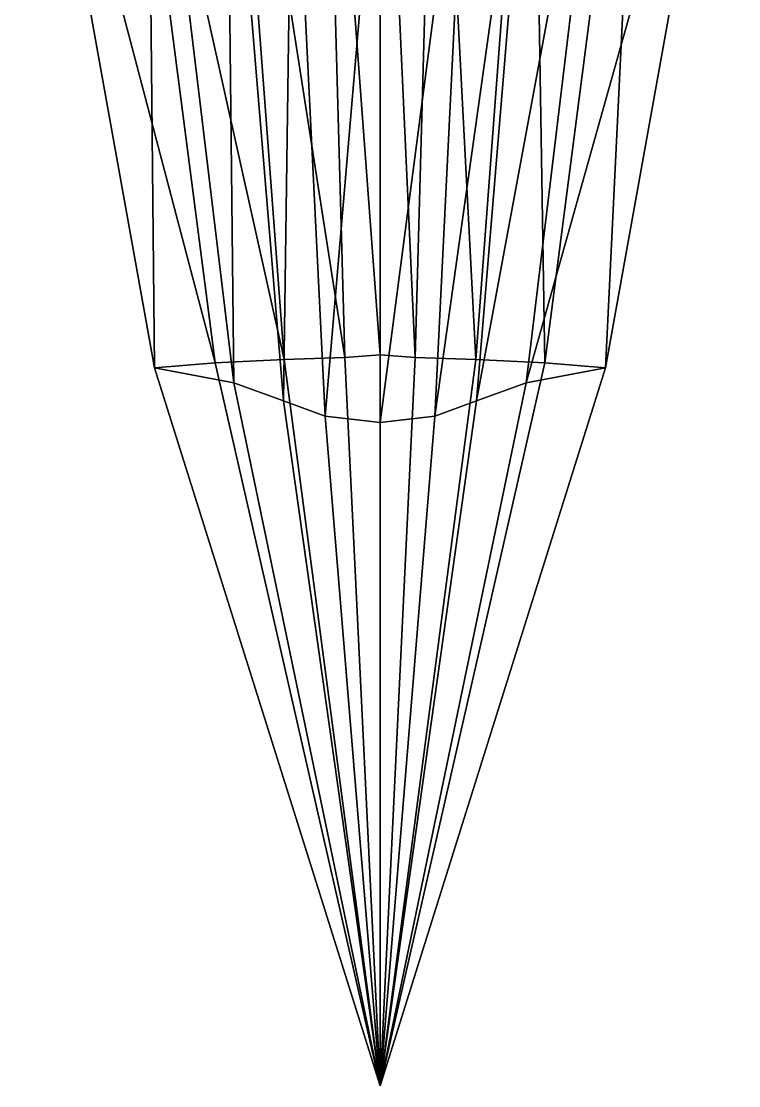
# Model space of a CAD drawing. Header units: metres. Extents: x -1.26 to 1.26, y -3.52 to 3.5.
# Drawn here: x -0.477 to 0.477, y -3.521 to -2.107 of the extents above; entities that cross this region are included whole.
import ezdxf

# ---------------------------------------------------------------- set-up
doc = ezdxf.new("R2010")
doc.units = ezdxf.units.M

msp = doc.modelspace()

# ---------------------------------------------------------------- linework, layer by layer
at = {"layer": 'Pyramid'}
for points in [[(0, -2.5501, -0.0413), (0, -1.5362, -0.0883), (-0.0745, -1.5456, -0.075)], [(0.0468, -2.5536, -0.0347), (0, -1.5362, -0.0883), (0, -2.5501, -0.0413)], [(0.0468, -2.5536, -0.0347), (0.0745, -1.5456, -0.075), (0, -1.5362, -0.0883)], [(-0.1274, -2.5565, -0.029), (-0.2025, -1.5535, -0.0638), (-0.3485, -1.5642, -0.0485)], [(-0.0468, -2.5536, -0.0347), (-0.0745, -1.5456, -0.075), (-0.2025, -1.5535, -0.0638)], [(-0.0468, -2.5536, -0.0347), (-0.2025, -1.5535, -0.0638), (-0.1274, -2.5565, -0.029)], [(0, -2.5501, -0.0413), (-0.0745, -1.5456, -0.075), (-0.0468, -2.5536, -0.0347)], [(0.1274, -2.5565, -0.029), (0.0745, -1.5456, -0.075), (0.0468, -2.5536, -0.0347)], [(0.1274, -2.5565, -0.029), (0.2025, -1.5535, -0.0638), (0.0745, -1.5456, -0.075)], [(0.2192, -2.5606, -0.0214), (0.2025, -1.5535, -0.0638), (0.1274, -2.5565, -0.029)], [(0.2192, -2.5606, -0.0214), (0.3485, -1.5642, -0.0485), (0.2025, -1.5535, -0.0638)], [(-0.2192, -2.5606, -0.0214), (-0.3485, -1.5642, -0.0485), (-0.4766, -1.5822, -0.0229)], [(-0.1274, -2.5565, -0.029), (-0.3485, -1.5642, -0.0485), (-0.2192, -2.5606, -0.0214)], [(0.2998, -2.5673, -0.0086), (0.3485, -1.5642, -0.0485), (0.2192, -2.5606, -0.0214)], [(0.2998, -2.5673, -0.0086), (0.4766, -1.5822, -0.0229), (0.3485, -1.5642, -0.0485)], [(-0.2192, -2.5606, -0.0214), (-0.4766, -1.5822, -0.0229), (-0.2998, -2.5673, -0.0086)], [(-0.2998, -2.5673, -0.0086), (-0.4766, -1.5822, -0.0229), (-0.3087, -1.6358, 0.0362)], [(0.1942, -2.5874, 0.0189), (0.4766, -1.5822, -0.0229), (0.2998, -2.5673, -0.0086)], [(0.1942, -2.5874, 0.0189), (0.3087, -1.6358, 0.0362), (0.4766, -1.5822, -0.0229)], [(-0.1942, -2.5874, 0.0189), (-0.3087, -1.6358, 0.0362), (-0.2038, -1.6997, 0.1067)], [(-0.2998, -2.5673, -0.0086), (-0.3087, -1.6358, 0.0362), (-0.1942, -2.5874, 0.0189)], [(0.1282, -2.6114, 0.0516), (0.3087, -1.6358, 0.0362), (0.1942, -2.5874, 0.0189)], [(0.1282, -2.6114, 0.0516), (0.2038, -1.6997, 0.1067), (0.3087, -1.6358, 0.0362)], [(-0.1282, -2.6114, 0.0516), (-0.2038, -1.6997, 0.1067), (-0.1161, -1.7533, 0.1659)], [(-0.1942, -2.5874, 0.0189), (-0.2038, -1.6997, 0.1067), (-0.1282, -2.6114, 0.0516)], [(0.073, -2.6315, 0.0791), (0.2038, -1.6997, 0.1067), (0.1282, -2.6114, 0.0516)], [(0.073, -2.6315, 0.0791), (0.1161, -1.7533, 0.1659), (0.2038, -1.6997, 0.1067)], [(-0.1282, -2.6114, 0.0516), (-0.1161, -1.7533, 0.1659), (-0.073, -2.6315, 0.0791)], [(-0.073, -2.6315, 0.0791), (-0.1161, -1.7533, 0.1659), (0, -1.7758, 0.1906)], [(0, -2.6399, 0.0906), (0.1161, -1.7533, 0.1659), (0.073, -2.6315, 0.0791)], [(0, -2.6399, 0.0906), (0, -1.7758, 0.1906), (0.1161, -1.7533, 0.1659)], [(-0.073, -2.6315, 0.0791), (0, -1.7758, 0.1906), (0, -2.6399, 0.0906)], [(0, -3.5208, 0), (-0.1274, -2.5565, -0.029), (-0.2192, -2.5606, -0.0214)], [(0, -3.5208, 0), (-0.0468, -2.5536, -0.0347), (-0.1274, -2.5565, -0.029)], [(0, -3.5208, 0), (-0.1274, -2.5565, -0.029), (0, -3.5208, 0)], [(0, -3.5208, 0), (0, -2.5501, -0.0413), (-0.0468, -2.5536, -0.0347)], [(0, -3.5208, 0), (-0.0468, -2.5536, -0.0347), (0, -3.5208, 0)], [(0, -3.5208, 0), (0, -2.5501, -0.0413), (0, -3.5208, 0)], [(0, -3.5208, 0), (0.0468, -2.5536, -0.0347), (0, -2.5501, -0.0413)], [(0, -3.5208, 0), (0.0468, -2.5536, -0.0347), (0, -3.5208, 0)], [(0, -3.5208, 0), (0.1274, -2.5565, -0.029), (0.0468, -2.5536, -0.0347)], [(0, -3.5208, 0), (0.1274, -2.5565, -0.029), (0, -3.5208, 0)], [(0, -3.5208, 0), (0.2192, -2.5606, -0.0214), (0.1274, -2.5565, -0.029)], [(0, -3.5208, 0), (-0.2192, -2.5606, -0.0214), (-0.2998, -2.5673, -0.0086)], [(0, -3.5208, 0), (-0.2998, -2.5673, -0.0086), (0, -3.5208, 0)], [(0, -3.5208, 0), (-0.2998, -2.5673, -0.0086), (-0.1942, -2.5874, 0.0189)], [(0, -3.5208, 0), (-0.2192, -2.5606, -0.0214), (0, -3.5208, 0)], [(0, -3.5208, 0), (0.2192, -2.5606, -0.0214), (0, -3.5208, 0)], [(0, -3.5208, 0), (0.2998, -2.5673, -0.0086), (0.2192, -2.5606, -0.0214)], [(0, -3.5208, 0), (0.2998, -2.5673, -0.0086), (0, -3.5208, 0)], [(0, -3.5208, 0), (0.1942, -2.5874, 0.0189), (0.2998, -2.5673, -0.0086)], [(0, -3.5208, 0), (-0.1942, -2.5874, 0.0189), (-0.1282, -2.6114, 0.0516)], [(0, -3.5208, 0), (-0.1942, -2.5874, 0.0189), (0, -3.5208, 0)], [(0, -3.5208, 0), (0.1942, -2.5874, 0.0189), (0, -3.5208, 0)], [(0, -3.5208, 0), (0.1282, -2.6114, 0.0516), (0.1942, -2.5874, 0.0189)], [(0, -3.5208, 0), (-0.1282, -2.6114, 0.0516), (-0.073, -2.6315, 0.0791)], [(0, -3.5208, 0), (-0.1282, -2.6114, 0.0516), (0, -3.5208, 0)], [(0, -3.5208, 0), (0.1282, -2.6114, 0.0516), (0, -3.5208, 0)], [(0, -3.5208, 0), (0.073, -2.6315, 0.0791), (0.1282, -2.6114, 0.0516)], [(0, -3.5208, 0), (-0.073, -2.6315, 0.0791), (0, -2.6399, 0.0906)], [(0, -3.5208, 0), (-0.073, -2.6315, 0.0791), (0, -3.5208, 0)], [(0, -3.5208, 0), (0.073, -2.6315, 0.0791), (0, -3.5208, 0)], [(0, -3.5208, 0), (0, -2.6399, 0.0906), (0.073, -2.6315, 0.0791)], [(0, -3.5208, 0), (0, -2.6399, 0.0906), (0, -3.5208, 0)]]:
    msp.add_3dface(points, dxfattribs=at)

doc.saveas('drawing.dxf')
